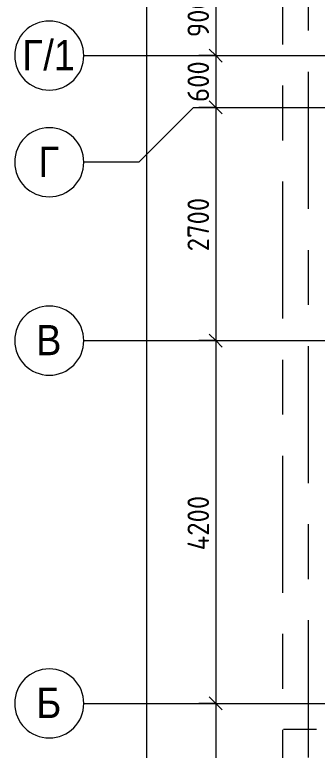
# Model space of a CAD drawing. Header units: millimetres. Extents: x 81459 to 274965, y -8553 to 29000.
# Drawn here: x 81459 to 84960, y 3057 to 11573 of the extents above; entities that cross this region are included whole.
import ezdxf

# ---------------------------------------------------------------- set-up
doc = ezdxf.new("R2010")
doc.units = ezdxf.units.MM
doc.linetypes.add('Осевая', pattern=[3175, 635, -476.25, 1587.5, -476.25])
for name, color, linetype, lineweight in [('A-ANNO-DIMS', 7, 'Continuous', 9), ('A-ANNO-DIMS-100', 7, 'Continuous', 9), ('Оси', 7, 'Continuous', 9), ('Оси-1', 7, 'Continuous', 20), ('Оси-2', 7, 'Осевая', 9)]:
    doc.layers.add(name, color=color, linetype=linetype, lineweight=lineweight)
doc.layers.add('A-WALL-FNSH-1', color=7, linetype='Continuous', lineweight=9, true_color=0x3c3c3c)
doc.styles.add('Arial', font='arial.ttf', dxfattribs={"width": 0.9, "height": 350})
doc.styles.add('ISOCPEUR', font='isocpeur.ttf', dxfattribs={"width": 0.9, "height": 250})
doc.dimstyles.new('ISO-2_5_0_9К_БОЛЬШОЙ', dxfattribs={"dimscale": 304.8, "dimtxt": 248.995294, "dimasz": 0.492126, "dimexe": 0.393701, "dimexo": 0.984252, "dimgap": 0, "dimtad": 1, "dimdec": 0, "dimrnd": 10, "dimzin": 0, "dimdsep": 46, "dimtxsty": 'ISOCPEUR', "dimblk1": 'OBLIQUE', "dimblk2": 'OBLIQUE', "dimsah": 1, "dimcen": 0.09, "dimdle": 0.393701, "dimazin": 0, "dimtfac": 1, "dimtdec": 4, "dimtix": 1, "dimtmove": 0, "dimatfit": 3, "dimfxl": 1, "dimtvp": 1, "dimtolj": 1, "dimtzin": 0, "dimarcsym": 2})
doc.dimstyles.new('ISO-2_5_0_9К_БОЛЬШОЙ_1', dxfattribs={"dimscale": 304.8, "dimtxt": 248.995294, "dimasz": 0.492126, "dimexe": 0.393701, "dimexo": 0.984252, "dimgap": 0, "dimtad": 1, "dimdec": 0, "dimrnd": 10, "dimzin": 0, "dimdsep": 46, "dimtxsty": 'ISOCPEUR', "dimblk1": 'OBLIQUE', "dimblk2": 'OBLIQUE', "dimsah": 1, "dimcen": 0.09, "dimdle": 0.393701, "dimazin": 0, "dimtfac": 1, "dimtdec": 4, "dimtix": 1, "dimtmove": 2, "dimatfit": 3, "dimfxl": 1, "dimtvp": 1, "dimtolj": 1, "dimtzin": 0, "dimarcsym": 2})

# ---------------------------------------------------------------- blocks, each defined once
blk = doc.blocks.new('Ось сетки - D8-29747960-План заполнения и маркировки дверных проемов 1 этажа в осях 23_1-33')
at = {"layer": 'Оси-1'}
for start, end in [(360, 180), (180, 360)]:
    blk.add_arc((0, 0), 4, start, end, dxfattribs=at)
blk = doc.blocks.new('DIMBLOCK20-План заполнения и маркировки дверных проемов 1 этажа в осях 23_1-33')
at = {"layer": 'A-ANNO-DIMS-100', "lineweight": 20}
for p, q in [((83784.6, 12000), (83709.6, 12075)), ((83784.6, 12000), (83859.6, 11925)), ((83784.6, 11100), (83709.6, 11175)), ((83784.6, 11100), (83859.6, 11025))]:
    blk.add_line(p, q, dxfattribs=at)
at = {"layer": 'A-ANNO-DIMS-100'}
for p, q in [((83590.7, 12000), (83904.6, 12000)), ((83784.6, 12000), (83590.7, 12000)), ((83784.6, 12000), (83784.6, 11100)), ((83590.7, 11100), (83904.6, 11100)), ((83784.6, 11100), (83590.7, 11100))]:
    blk.add_line(p, q, dxfattribs=at)
at = {"layer": 'A-ANNO-DIMS-100', "color": 0, "insert": (83458, 11313), "char_height": 250, "width": 568.858, "attachment_point": 1, "rotation": 90, "line_spacing_factor": 1.149209, "style": 'ISOCPEUR'}
blk.add_mtext('900', dxfattribs=at)
blk = doc.blocks.new('_Oblique')
at = {"color": 0, "linetype": 'ByBlock', "lineweight": -2}
blk.add_line((-0.5, -0.5), (0.5, 0.5), dxfattribs=at)
blk = doc.blocks.new('DIMBLOCK21-План заполнения и маркировки дверных проемов 1 этажа в осях 23_1-33')
at = {"layer": 'A-ANNO-DIMS-100', "lineweight": 20}
for p, q in [((83784.6, 11100), (83709.6, 11175)), ((83784.6, 11100), (83859.6, 11025)), ((83784.6, 10500), (83709.6, 10575)), ((83784.6, 10500), (83859.6, 10425))]:
    blk.add_line(p, q, dxfattribs=at)
at = {"layer": 'A-ANNO-DIMS-100'}
for p, q in [((83590.7, 11100), (83904.6, 11100)), ((83784.6, 11100), (83590.7, 11100)), ((83784.6, 11100), (83784.6, 10500)), ((83590.7, 10500), (83904.6, 10500)), ((83784.6, 10500), (83590.7, 10500))]:
    blk.add_line(p, q, dxfattribs=at)
at = {"layer": 'A-ANNO-DIMS-100', "color": 0, "insert": (83458, 10563), "char_height": 250, "width": 568.858, "attachment_point": 1, "rotation": 90, "line_spacing_factor": 1.149209, "style": 'ISOCPEUR'}
blk.add_mtext('600', dxfattribs=at)
blk = doc.blocks.new('DIMBLOCK22-План заполнения и маркировки дверных проемов 1 этажа в осях 23_1-33')
at = {"layer": 'A-ANNO-DIMS-100', "lineweight": 20}
for p, q in [((83784.6, 10500), (83709.6, 10575)), ((83784.6, 10500), (83859.6, 10425)), ((83784.6, 7800), (83709.6, 7875)), ((83784.6, 7800), (83859.6, 7725))]:
    blk.add_line(p, q, dxfattribs=at)
at = {"layer": 'A-ANNO-DIMS-100'}
for p, q in [((83590.7, 10500), (83904.6, 10500)), ((83784.6, 10500), (83590.7, 10500)), ((83784.6, 10500), (83784.6, 7800)), ((83590.7, 7800), (83904.6, 7800)), ((83784.6, 7800), (83590.7, 7800))]:
    blk.add_line(p, q, dxfattribs=at)
at = {"layer": 'A-ANNO-DIMS-100', "color": 0, "insert": (83458, 8834), "char_height": 250, "width": 758.478, "attachment_point": 1, "rotation": 90, "line_spacing_factor": 1.149209, "style": 'ISOCPEUR'}
blk.add_mtext('2700', dxfattribs=at)
blk = doc.blocks.new('DIMBLOCK23-План заполнения и маркировки дверных проемов 1 этажа в осях 23_1-33')
at = {"layer": 'A-ANNO-DIMS-100', "lineweight": 20}
for p, q in [((83784.6, 7800), (83709.6, 7875)), ((83784.6, 7800), (83859.6, 7725)), ((83784.6, 3600), (83709.6, 3675)), ((83784.6, 3600), (83859.6, 3525))]:
    blk.add_line(p, q, dxfattribs=at)
at = {"layer": 'A-ANNO-DIMS-100'}
for p, q in [((83590.7, 7800), (83904.6, 7800)), ((83784.6, 7800), (83590.7, 7800)), ((83784.6, 7800), (83784.6, 3600)), ((83590.7, 3600), (83904.6, 3600)), ((83784.6, 3600), (83590.7, 3600))]:
    blk.add_line(p, q, dxfattribs=at)
at = {"layer": 'A-ANNO-DIMS-100', "color": 0, "insert": (83458, 5372), "char_height": 250, "width": 787.208, "attachment_point": 1, "rotation": 90, "line_spacing_factor": 1.149209, "style": 'ISOCPEUR'}
blk.add_mtext('4200', dxfattribs=at)
blk = doc.blocks.new('DIMBLOCK24-План заполнения и маркировки дверных проемов 1 этажа в осях 23_1-33')
at = {"layer": 'A-ANNO-DIMS-100', "lineweight": 20}
for p, q in [((83784.6, 3600), (83709.6, 3675)), ((83784.6, 3600), (83859.6, 3525)), ((83784.6, 0), (83709.6, 75)), ((83784.6, 0), (83859.6, -75))]:
    blk.add_line(p, q, dxfattribs=at)
at = {"layer": 'A-ANNO-DIMS-100'}
for p, q in [((83590.7, 3600), (83904.6, 3600)), ((83784.6, 3600), (83590.7, 3600)), ((83784.6, 3600), (83784.6, -120)), ((83590.7, 0), (83904.6, 0)), ((83784.6, 0), (83590.7, 0))]:
    blk.add_line(p, q, dxfattribs=at)
at = {"layer": 'A-ANNO-DIMS-100', "color": 0, "insert": (83458, 1484), "char_height": 250, "width": 758.478, "attachment_point": 1, "rotation": 90, "line_spacing_factor": 1.149209, "style": 'ISOCPEUR'}
blk.add_mtext('3600', dxfattribs=at)
blk = doc.blocks.new('DIMBLOCK25-План заполнения и маркировки дверных проемов 1 этажа в осях 23_1-33')
at = {"layer": 'A-ANNO-DIMS-100'}
for p, q in [((82984.6, 27120), (82984.6, -120)), ((82790.7, 27000), (83104.6, 27000)), ((82984.6, 27000), (82790.7, 27000)), ((82790.7, 0), (83104.6, 0)), ((82984.6, 0), (82790.7, 0))]:
    blk.add_line(p, q, dxfattribs=at)
at = {"layer": 'A-ANNO-DIMS-100', "lineweight": 20}
for p, q in [((82984.6, 27000), (82909.6, 27075)), ((82984.6, 27000), (83059.6, 26925)), ((82984.6, 0), (82909.6, 75)), ((82984.6, 0), (83059.6, -75))]:
    blk.add_line(p, q, dxfattribs=at)
at = {"layer": 'A-ANNO-DIMS-100', "color": 0, "insert": (82658, 13572), "char_height": 250, "width": 948.097, "attachment_point": 1, "rotation": 90, "line_spacing_factor": 1.149209, "style": 'ISOCPEUR'}
blk.add_mtext('27000', dxfattribs=at)

msp = doc.modelspace()

# ---------------------------------------------------------------- linework, layer by layer
at = {"layer": 'A-WALL-FNSH-1'}
msp.add_line((84570.8, 3300), (84950, 3300), dxfattribs=at)
at = {"layer": 'Оси'}
for p, q in [((82258.6, 11100), (84758.6, 11100)), ((83528.6, 10500), (82893.6, 9865)), ((83528.6, 10500), (86028.6, 10500)), ((82893.6, 9865), (82258.6, 9865)), ((82258.6, 7800), (84758.6, 7800)), ((82258.6, 3600), (84758.6, 3600))]:
    msp.add_line(p, q, dxfattribs=at)
at = {"layer": 'Оси-2'}
for p, q in [((84560, 593.7), (84560, 19415.1)), ((84860, 1863.7), (84860, 19415.1)), ((84758.6, 11100), (120319, 11100)), ((84758.6, 7800), (122760, 7800)), ((84758.6, 3600), (122760, 3600))]:
    msp.add_line(p, q, dxfattribs=at)

# ---------------------------------------------------------------- block references
at = {"layer": 'Оси-1', "xscale": 99.99999999999993, "yscale": 99.99999999999993, "zscale": 99.99999999999993, "rotation": 269.9999999999994}
for p in [(81858.6, 11100), (81858.6, 9865), (81858.6, 7800), (81858.6, 3600)]:
    msp.add_blockref('Ось сетки - D8-29747960-План заполнения и маркировки дверных проемов 1 этажа в осях 23_1-33', p, dxfattribs=at)

# ---------------------------------------------------------------- texts
at = {"layer": 'Оси', "char_height": 350, "attachment_point": 1, "style": 'Arial'}
for s, insert, width in [('\\fArial|b0|i0|c204|p34|;\\W.9;Г', (81545.2, 11281), 295.823), ('/1', (81789.3, 11281), 454.557), ('\\fArial|b0|i0|c204|p34|;\\W.9;Г', (81732.8, 10046), 295.823), ('\\fArial|b0|i0|c204|p34|;\\W.9;В', (81705.8, 7981), 360.759), ('\\fArial|b0|i0|c204|p34|;\\W.9;Б', (81709, 3781), 353.544)]:
    msp.add_mtext(s, dxfattribs=dict(at, insert=insert, width=width))

# ---------------------------------------------------------------- dimensions: what is measured, and where the dimension line sits
at = {"layer": 'A-ANNO-DIMS'}
dim = msp.add_linear_dim(base=(82984.6, 0), p1=(83090.7, 27000), p2=(83090.7, 0), angle=90, dimstyle='ISO-2_5_0_9К_БОЛЬШОЙ_1', override={"dimpost": '<>', "dimfxl": 26999.999823}, dxfattribs=at)
dim.commit()
dim.dimension.update_dxf_attribs({"geometry": 'DIMBLOCK25-План заполнения и маркировки дверных проемов 1 этажа в осях 23_1-33', "text_midpoint": (82824.7, 14046), "dimtype": 160, "text_rotation": 90})
for base, p1, p2, override, picture, middle in [((83784.6, 11100), (83890.7, 12000), (83890.7, 11100), {"dimpost": '<>', "dimfxl": 900}, 'DIMBLOCK20-План заполнения и маркировки дверных проемов 1 этажа в осях 23_1-33', (83659.6, 11550)), ((83784.6, 10500), (83890.7, 11100), (83890.7, 10500), {"dimpost": '<>', "dimfxl": 600}, 'DIMBLOCK21-План заполнения и маркировки дверных проемов 1 этажа в осях 23_1-33', (83659.6, 10800)), ((83784.6, 7800), (83890.7, 10500), (83890.7, 7800), {"dimpost": '<>', "dimfxl": 2700}, 'DIMBLOCK22-План заполнения и маркировки дверных проемов 1 этажа в осях 23_1-33', (83659.6, 9150)), ((83784.6, 3600), (83890.7, 7800), (83890.7, 3600), {"dimpost": '<>', "dimfxl": 4200}, 'DIMBLOCK23-План заполнения и маркировки дверных проемов 1 этажа в осях 23_1-33', (83659.6, 5700)), ((83784.6, 0), (83890.7, 3600), (83890.7, 0), {"dimpost": '<>', "dimfxl": 3600}, 'DIMBLOCK24-План заполнения и маркировки дверных проемов 1 этажа в осях 23_1-33', (83659.6, 1800))]:
    dim = msp.add_linear_dim(base=base, p1=p1, p2=p2, angle=90, dimstyle='ISO-2_5_0_9К_БОЛЬШОЙ', override=override, dxfattribs=at)
    dim.commit()
    dim.dimension.update_dxf_attribs({"geometry": picture, "text_midpoint": middle})

doc.saveas('drawing.dxf')
